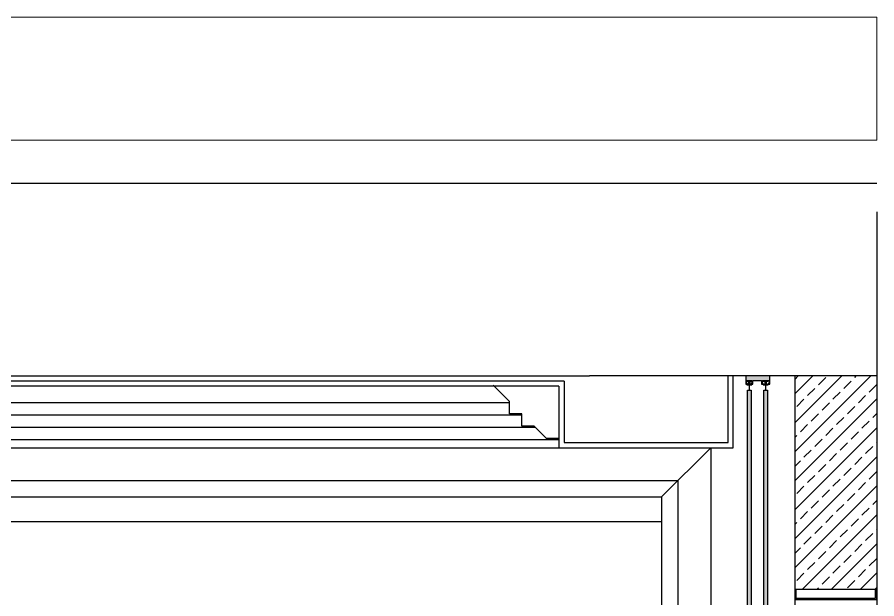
# Model space of a CAD drawing. Header units: centimetres. Extents: x -3207095 to 15275363, y -32656 to 4798027.
# Drawn here: x 706098.9 to 706413.2, y 4470903.3 to 4471116.1 of the extents above; entities that cross this region are included whole.
import ezdxf

# ---------------------------------------------------------------- set-up
doc = ezdxf.new("R2010")
doc.units = ezdxf.units.CM
doc.linetypes.add('DUZ', pattern=[500, 500])
doc.layers.get('0').update_dxf_attribs({"color": 1, "linetype": 'DUZ'})
for name, color, linetype in [('a_asmatavan', 200, 'Continuous'), ('a_duvar_gazbeton', 3, 'Continuous'), ('a_duvar_kagidi', 33, 'Continuous'), ('a_duvar_tarama', 253, 'Continuous'), ('a_gorunus', 233, 'Continuous'), ('a_kolon', 4, 'Continuous'), ('a_mobilya', 1, 'Continuous'), ('a_pencere', 5, 'Continuous'), ('a_zemin_kaplama', 30, 'Continuous')]:
    doc.layers.add(name, color=color, linetype=linetype)
doc.layers.add('iç duvar', color=7, linetype='Continuous', lineweight=50)

# ---------------------------------------------------------------- blocks, each defined once
blk = doc.blocks.new('a_cerceve')
blk.add_line((4625, 2559.999999999999), (4745, 2679.999999999999))
for points in [[(0, 0), (0, 2679.999999999999), (4745, 2679.999999999999), (4745, 0)], [(80, 0), (80, 2599.999999999999), (4665, 2599.999999999999), (4665, 0)], [(120, 0), (120, 2559.999999999999), (4625, 2559.999999999999), (4625, 4.547473508864641e-13)]]:
    blk.add_lwpolyline(points)
blk = doc.blocks.new('a_perde_kesit')
h = blk.add_hatch(color=255)
h.paths.add_polyline_path([(29.25000000002183, 9.094947017729282e-13), (-29.2500000000291, 0), (-29.2500000000291, -20.00000000000091), (-25.25000000001455, -20), (-25.25000000001455, -18.0000000000291), (-27.25000000005821, -18.0000000000291), (-27.25000000005821, -10.99999999998545), (-11.25, -10.99999999998545), (-11.25, -18.00000000002819), (-13.2499999999709, -18.0000000000291), (-13.2499999999709, -20), (-9.250000000029104, -20), (-9.250000000029104, -10.99999999998545), (12.24999999991269, -10.99999999998545), (12.24999999991269, -20), (16.25, -20), (16.25, -18.0000000000291), (14.24999999995634, -18.0000000000291), (14.24999999995634, -10.99999999998545), (27.24999999998545, -10.99999999998545), (27.24999999998545, -18.0000000000291), (25.24999999994179, -18.0000000000291), (25.24999999994179, -20), (29.24999999995634, -20.00000000000091)])
h.paths.add_polyline_path([(-17.25000000002183, -12.5), (-21.25000000003638, -12.5), (-21.25000000003638, -20.50000000003001), (-17.25000000002183, -20.50000000003092)])
h.paths.add_polyline_path([(22.74999999997817, -12.50000000000091), (18.74999999996362, -12.50000000000091), (18.74999999996362, -20.5000000000291), (22.74999999997817, -20.50000000003001)])
h.paths.add_polyline_path([(26.74999999999272, -11.50000000001364), (14.74999999998545, -11.50000000001364), (14.74999999998545, -12.50000000000091), (26.74999999999272, -12.50000000000091)], flags=17)
h.paths.add_polyline_path([(-13.25000000000728, -11.50000000001364), (-25.25000000001455, -11.50000000001455), (-25.25000000001455, -12.50000000000091), (-13.25000000000728, -12.49999999999909)], flags=17)
h.paths.add_polyline_path([(-13.25000000000728, -20.5000000000291), (-25.25000000001455, -20.50000000003001), (-25.25000000000728, -21.50000000001364), (-13.25000000000728, -21.50000000001455)])
h.paths.add_polyline_path([(-18.75000000003638, -21.50000000001455), (-19.75000000002183, -21.50000000001455), (-19.75000000002183, -33.5000000000573), (-18.75000000003638, -33.5000000000573)])
h.paths.add_polyline_path([(26.75, -20.5000000000291), (14.74999999998545, -20.5000000000291), (14.74999999998545, -21.50000000001455), (26.74999999999272, -21.50000000001455)])
h.paths.add_polyline_path([(21.24999999996362, -21.50000000001364), (20.24999999998545, -21.50000000001364), (20.24999999997817, -33.50000000005821), (21.24999999996362, -33.5000000000573)])
for points in [[(29.2500000000291, 0), (29.24999999995634, -20), (25.24999999994179, -20), (25.24999999994179, -18.0000000000291), (27.24999999998545, -18.0000000000291), (27.24999999998545, -10.99999999998545), (14.24999999995634, -10.99999999998545), (14.24999999995634, -18.0000000000291), (16.25, -18.0000000000291), (16.25, -20), (12.24999999991269, -20), (12.24999999991269, -10.99999999998545), (-9.250000000029104, -10.99999999998545), (-9.250000000029104, -20), (-13.2499999999709, -20), (-13.2499999999709, -18.0000000000291), (-11.25, -18.0000000000291), (-11.25, -10.99999999998545), (-27.25000000005821, -10.99999999998545), (-27.25000000005821, -18.0000000000291), (-25.25000000001455, -18.0000000000291), (-25.25000000001455, -20), (-29.2500000000291, -20), (-29.2500000000291, 0), (29.2500000000291, 0)], [(-14.71884820013656, -2780.000000000073), (-14.7188482000638, -34.50000000004366), (-23.78115179984889, -34.50000000004366), (-23.78115179992164, -2780.000000000073)], [(25.28115179979068, -2780.000000000073), (25.28115179986344, -34.50000000004366), (16.21884820007836, -34.50000000004366), (16.2188482000056, -2780.000000000073)]]:
    blk.add_lwpolyline(points)
for points in [[(-13.25000000000728, -12.5), (-25.25000000001455, -12.5), (-25.25000000001455, -11.50000000001455), (-13.25000000000728, -11.50000000001455)], [(-13.25000000000728, -21.50000000001455), (-25.25000000001455, -21.50000000001455), (-25.25000000001455, -20.5000000000291), (-13.25000000000728, -20.5000000000291)], [(-17.25000000002183, -20.5000000000291), (-21.25000000003638, -20.5000000000291), (-21.25000000003638, -12.5), (-17.25000000002183, -12.5)], [(26.74999999999272, -12.5), (14.74999999998545, -12.5), (14.74999999998545, -11.50000000001455), (26.74999999999272, -11.50000000001455)], [(26.74999999999272, -21.50000000001455), (14.74999999998545, -21.50000000001455), (14.74999999998545, -20.5000000000291), (26.74999999999272, -20.5000000000291)], [(22.74999999997817, -20.5000000000291), (18.74999999996362, -20.5000000000291), (18.74999999996362, -12.5), (22.74999999997817, -12.5)], [(-19.75000000002183, -33.50000000005821), (-19.75000000002183, -21.50000000001455), (-18.75000000003638, -21.50000000001455), (-18.75000000003638, -33.50000000005821)], [(20.24999999997817, -33.50000000005821), (20.24999999997817, -21.50000000001455), (21.24999999996362, -21.50000000001455), (21.24999999996362, -33.50000000005821)]]:
    blk.add_lwpolyline(points, close=True)
at = {"color": 255}
for points in [[(-23.78115179992164, -2780.000000000073), (-14.7188482000638, -2780.000000000073), (-23.78115179984889, -34.50000000004366), (-14.7188482000638, -34.50000000004366)], [(16.2188482000056, -2780.000000000073), (25.28115179986344, -2780.000000000073), (16.21884820007836, -34.50000000004366), (25.28115179986344, -34.50000000004366)]]:
    blk.add_solid(points, dxfattribs=at)

msp = doc.modelspace()

# ---------------------------------------------------------------- hatches: boundary and pattern name
at = {"layer": 'a_duvar_tarama'}
h = msp.add_hatch(dxfattribs=at)
h.set_pattern_fill('ANSI33', color=256, scale=30, style=0)
h.set_pattern_definition([(45, (702715.348976938, 4471860.656905157), (-5.303300858899106, 5.303300858899107), []), (45, (702720.6522777879, 4471860.656905157), (-5.303300858899106, 5.303300858899107), [3.750000000000001, -1.875000000000001])])
h.paths.add_polyline_path([(706383.1973434521, 4470906.865001088), (706413.1973434521, 4470906.865001088), (706413.1973434521, 4470984.865001088), (706383.1973434521, 4470984.865001088)])

# ---------------------------------------------------------------- linework, layer by layer
at = {"layer": 'a_asmatavan'}
for p, q in [((706358.8223434521, 4470960.490001088), (706358.8223434521, 4470984.865001088)), ((706360.6973434521, 4470958.615001088), (706360.6973434521, 4470984.865001088)), ((706298.8223434521, 4470982.990001088), (705702.5723434521, 4470982.990001088)), ((706296.9473434521, 4470981.115001088), (705704.4473434521, 4470981.115001088)), ((706296.9473434521, 4470981.115001088), (706296.9473434521, 4470958.615001088)), ((706298.8223434521, 4470982.990001088), (706298.8223434521, 4470960.490001088)), ((706298.8223434521, 4470960.490001088), (706358.8223434521, 4470960.490001088)), ((706296.9473434521, 4470958.615001088), (706360.6973434521, 4470958.615001088))]:
    msp.add_line(p, q, dxfattribs=at)
msp.add_lwpolyline([(706296.9473434521, 4470961.990001088), (706292.4473434521, 4470961.990001088), (706292.4473434521, 4470961.990001088), (706292.4473434521, 4470961.990001088), (706287.9473434521, 4470966.490001088), (706283.4473434521, 4470966.490001088), (706283.4473434521, 4470970.990001088), (706278.9473434521, 4470970.990001088), (706278.9473434521, 4470975.490001088), (706272.9473434521, 4470981.490001088)], dxfattribs=at)
at = {"layer": 'a_duvar_gazbeton'}
for p, q in [((706383.1973434521, 4470984.865001088), (706383.1973434521, 4470546.115001088)), ((706413.1973434521, 4470984.865001088), (706413.1973434521, 4470546.115001088)), ((706383.1973434521, 4470906.865001088), (706413.1973434521, 4470906.865001088))]:
    msp.add_line(p, q, dxfattribs=at)
at = {"layer": 'a_duvar_kagidi'}
msp.add_line((705658.6973434521, 4470931.615001088), (706334.4473434521, 4470931.615001088), dxfattribs=at)
at = {"layer": 'a_gorunus'}
for p, q in [((705640.6973434521, 4470984.865001088), (706308.1973434521, 4470984.865001088)), ((705722.4473434521, 4470975.115001088), (706278.9473434521, 4470975.115001088)), ((705722.4473434521, 4470970.615001088), (706283.4473434521, 4470970.615001088)), ((705717.9473434521, 4470966.115001088), (706288.3223434521, 4470966.115001088)), ((705708.9473434521, 4470961.615001088), (706296.9473434521, 4470961.615001088)), ((705704.4473434521, 4470958.615001088), (706296.9473434521, 4470958.615001088))]:
    msp.add_line(p, q, dxfattribs=at)
at = {"layer": 'a_kolon'}
for p, q in [((706413.1973434521, 4471044.865001088), (706413.1973434521, 4470984.865001088)), ((706413.1973434521, 4470984.865001088), (706308.1973434521, 4470984.865001088))]:
    msp.add_line(p, q, dxfattribs=at)
at = {"layer": 'a_pencere'}
for points in [[(706383.1973434521, 4470906.865001088), (706383.1973434521, 4470903.115001088), (706413.1973434521, 4470903.115001088), (706413.1973434521, 4470906.865001088)], [(706383.6473434521, 4470906.865001088), (706383.6473434521, 4470903.565001089), (706412.7473434522, 4470903.565001089), (706412.7473434522, 4470906.865001088)]]:
    msp.add_lwpolyline(points, dxfattribs=at)
at = {"layer": 'a_zemin_kaplama'}
msp.add_line((705123.1973434521, 4471055.365001086), (706413.1973434521, 4471055.365001088), dxfattribs=at)
at = {"layer": 'iç duvar', "color": 7, "lineweight": 18}
for p, q in [((704846.9187242249, 4471116.115001086), (706413.1973434521, 4471116.115001086)), ((704846.9187242249, 4471071.115001086), (706413.1973434521, 4471071.115001086))]:
    msp.add_line(p, q, dxfattribs=at)
msp.add_lwpolyline([(704846.9187242249, 4471116.115001086), (706413.1973434521, 4471116.115001086), (706413.1973434521, 4471071.115001086), (704846.9187242249, 4471071.115001086)], dxfattribs=at)

# ---------------------------------------------------------------- block references
at = {"layer": 'a_mobilya', "yscale": 0.15, "zscale": 0.15}
for name, p, xscale in [('a_perde_kesit', (706369.6973434521, 4470984.865001088), -0.15), ('a_cerceve', (705640.6973434521, 4470556.615001088), 0.15)]:
    msp.add_blockref(name, p, dxfattribs=dict(at, xscale=xscale))

doc.saveas('drawing.dxf')
